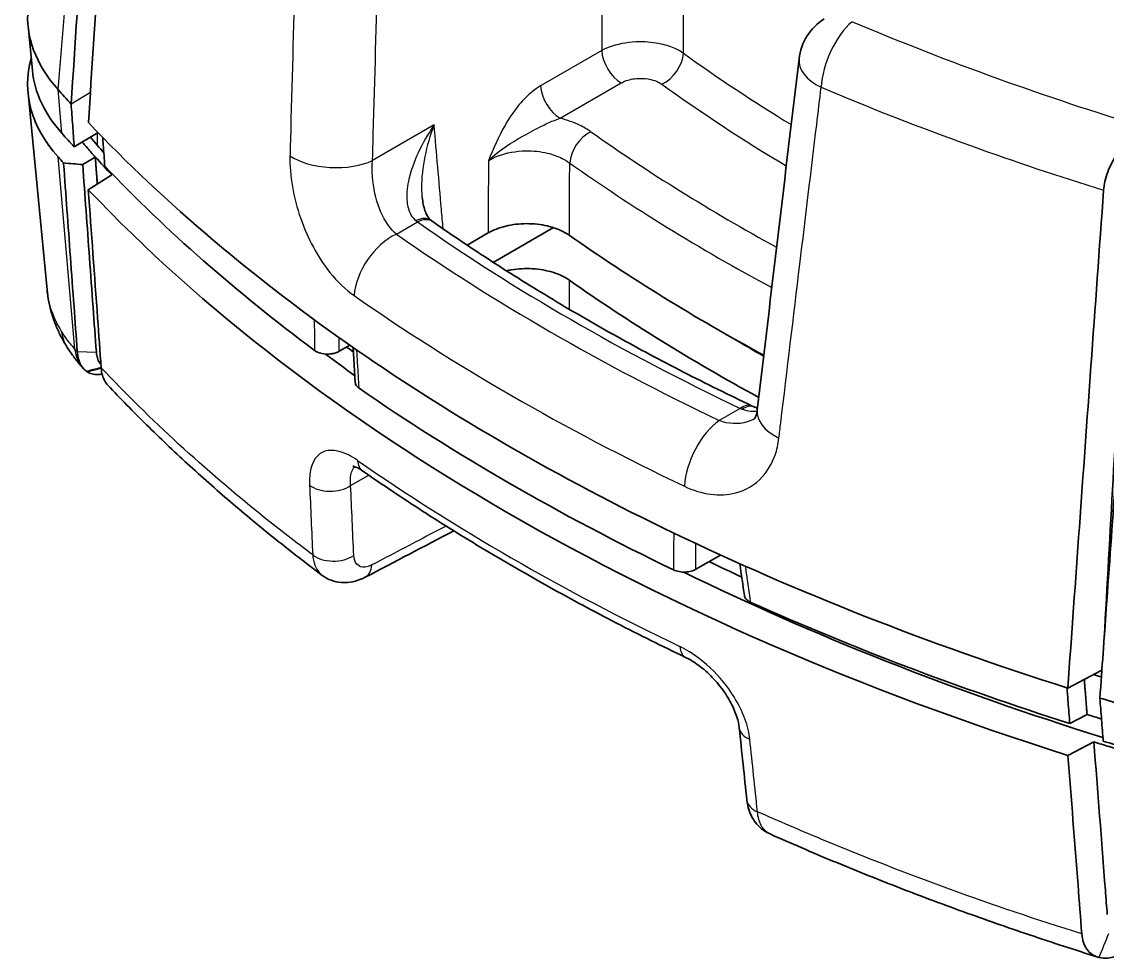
# Model space of a CAD drawing. Header units: millimetres. Extents: x 0 to 1594, y 0 to 281.
# Drawn here: x 76.46 to 96.22, y 85.79 to 102.83 of the extents above; entities that cross this region are included whole.
import ezdxf

# ---------------------------------------------------------------- set-up
doc = ezdxf.new("R2010")
doc.units = ezdxf.units.MM
doc.layers.add('Visible (ISO)', color=7, linetype='Continuous', lineweight=35)
doc.layers.add('Visible Narrow (ISO)', color=7, linetype='Continuous', lineweight=25)

msp = doc.modelspace()

# ---------------------------------------------------------------- linework, layer by layer
at = {"layer": 'Visible (ISO)'}
for p, q in [((76.6505, 101.946), (76.5719, 102.76)), ((76.9177, 97.9536), (76.5719, 101.5353)), ((77.4127, 100.5556), (77.8471, 100.8155)), ((77.7967, 100.3724), (77.567, 100.235)), ((77.6691, 99.7764), (78.0952, 100.0489)), ((86.1349, 99.0874), (85.0401, 98.4552)), ((84.9464, 98.9901), (84.5633, 98.7689)), ((82.429, 96.9477), (82.2348, 96.8357)), ((82.4922, 96.9036), (82.5289, 96.2678)), ((77.5818, 96.52), (77.5665, 96.5371)), ((89.177, 93.1286), (88.7264, 92.8685)), ((95.498, 90.7069), (96.1182, 91.0303)), ((95.534, 90.0627), (95.8482, 90.2265)), ((95.5007, 89.4813), (95.9726, 89.7274))]:
    msp.add_line(p, q, dxfattribs=at)
msp.add_arc((91.5991, 102.0415), 1, 122.19969, 173.20147, dxfattribs=at)
for centre, major_axis, ratio, start_param, end_param in [((81.5642, 102.9207), (-5, 0), 0.5773503, 6.227506, 6.7585), ((81.5642, 101.6959), (-5, 0), 0.5773503, 6.1211308, 6.7585), ((7401.135, 3633.6642), (-5604.5123, -8812.205), 0.5453182, 5.4345394, 5.43528), ((81.5642, 102.1042), (-4.9213, 0), 0.5773503, 0.0556793, 0.4753147), ((117.1301, 113.4889), (-45, 0), 0.5773503, 0.4753147, 0.4867247), ((117.1301, 113.4889), (-45, 0), 0.5773503, 0.5014681, 0.694666), ((117.1301, 112.6724), (44.9213, 0), 0.5773503, 3.6169073, 3.6277061), ((81.5642, 101.6959), (-4.4, 0), 0.5773503, 0.4271751, 0.4753147), ((81.5642, 101.6959), (4.2, 0), 0.5773503, 3.5498972, 3.6169073), ((117.1301, 112.2642), (44.2, 0), 0.5773503, 3.6169073, 3.6228697), ((117.1301, 112.2642), (44.4, 0), 0.5773503, 3.6169032, 3.6239857), ((117.1301, 112.2642), (-44.4, 0), 0.5773503, 0.4753147, 0.4823931), ((117.1301, 112.2642), (-45, 0), 0.5773503, 0.4753147, 0.4801507), ((117.1301, 112.6724), (-44.7213, 0), 0.5773503, 0.5039686, 0.6595031), ((117.1301, 112.2642), (-45, 0), 0.5773503, 0.5013987, 1.0693976), ((83.6257, 99.8668), (-0.5288, 0.736), 0.2529332, 2.4526993, 2.5165103), ((117.1301, 113.4889), (-39.7131, 0), 0.5773503, 0.6869538, 0.8174911), ((117.1301, 112.6724), (39.7131, 0), 0.5773503, 3.8285671, 3.9559366), ((117.1301, 112.6724), (-38.7131, 0), 0.5773503, 0.7725646, 0.7929193), ((117.1301, 112.6724), (44.1956, 0), 0.5773503, 3.8072656, 3.8118957), ((117.1301, 113.4889), (-45, 0), 0.5773503, 0.694666, 0.8761303), ((117.1301, 112.2642), (44.2, 0), 0.5773503, 3.7932849, 3.8129253), ((117.1301, 112.7949), (44.9703, 0), 0.5773503, 3.8368654, 4.0171162), ((89.4541, 96.4895), (-0.6485, 0.6742), 0.3635496, 2.374647, 2.4340945), ((154.4905, 1101.5957), (-645.7426, -1046.0597), 0.5571927, 0.7539252, 0.7557858), ((117.1301, 113.4889), (-45, 0), 0.5773503, 0.8761303, 1.0693283), ((117.1301, 112.6724), (44.1956, 0), 0.5773503, 4.0214918, 4.0388763), ((4043.1859, 2811.2591), (-2474.5578, -5077.3499), 0.6212987, 5.5443929, 5.5445203), ((117.1301, 112.2642), (44.2, 0), 0.5773503, 4.0080479, 4.2175016), ((117.1301, 112.6724), (-44.7213, 0), 0.5773503, 0.9112932, 1.0668278), ((117.1301, 113.4889), (44.4, 0), 0.5773503, 4.2156272, 4.2192021), ((117.1301, 113.4889), (-45, 0), 0.5773503, 1.0840716, 1.0954817), ((117.1301, 112.6724), (-44.3213, 0), 0.5773503, 1.0699446, 1.0767126), ((15314.9045, 10384.4771), (-10261.9916, -19056.4082), 0.5978046, 5.5639354, 5.5640122), ((117.1301, 112.6724), (44.9213, 0), 0.5773503, 4.2262756, 4.2370743)]:
    msp.add_ellipse(centre, major_axis=major_axis, ratio=ratio, start_param=start_param, end_param=end_param, dxfattribs=at)
for points, knots in [([(77.9782, 110.6399), (77.9157, 109.706), (77.8531, 108.7718), (77.6456, 105.6703), (77.5007, 103.5034), (77.356, 101.3368)], [0.4033537, 0.4033537, 0.4033537, 0.4033537, 0.7332702, 0.7332702, 1.4979758, 1.4979758, 1.4979758, 1.4979758]), ([(77.6706, 100.9996), (77.797, 102.9118), (77.9235, 104.8242), (78.1241, 107.8541), (78.1981, 108.9719), (78.2722, 110.0896)], [0.011013, 0.011013, 0.011013, 0.011013, 0.6868411, 0.6868411, 1.0818451, 1.0818451, 1.0818451, 1.0818451]), ([(77.356, 101.3368), (77.3655, 101.2061), (77.3749, 101.0761), (77.3938, 100.8159), (77.4032, 100.6862), (77.4127, 100.5556)], [0.00100527, 0.00100527, 0.00100527, 0.00100527, 0.05140962, 0.05140962, 0.10172985, 0.10172985, 0.10172985, 0.10172985]), ([(77.9689, 100.2039), (77.9595, 100.3338), (77.9501, 100.4639), (77.9375, 100.6393), (77.9342, 100.6843), (77.931, 100.7292)], [0.001001729, 0.001001729, 0.001001729, 0.001001729, 0.051045095, 0.051045095, 0.068326612, 0.068326612, 0.068326612, 0.068326612]), ([(96.1498, 99.7679), (96.1573, 99.8724), (96.1827, 99.9833), (96.267, 100.2108), (96.3263, 100.3248), (96.4196, 100.4636), (96.4424, 100.4952), (96.4661, 100.5257)], [0, 0, 0, 0, 0.037039611, 0.037039611, 0.07549989, 0.07549989, 0.087190181, 0.087190181, 0.087190181, 0.087190181]), ([(77.567, 100.235), (77.5089, 100.2397), (77.4508, 100.2444), (77.3347, 100.2539), (77.2766, 100.2586), (77.2185, 100.2633)], [0, 0, 0, 0, 0.017600569, 0.017600569, 0.035202217, 0.035202217, 0.035202217, 0.035202217]), ([(77.2185, 100.2633), (77.2188, 100.259), (77.2191, 100.2546), (77.2399, 99.9694), (77.2603, 99.6892), (77.3015, 99.1228), (77.3224, 98.8368), (77.3432, 98.5508), (77.365, 98.2517), (77.3868, 97.9526), (77.4285, 97.3803), (77.4484, 97.1074), (77.4683, 96.8346)], [0.00532719, 0.00532719, 0.00532719, 0.00532719, 0.00699889, 0.00699889, 0.11526825, 0.11526825, 0.22603826, 0.22603826, 0.22603826, 0.34189849, 0.34189849, 0.44757829, 0.44757829, 0.44757829, 0.44757829]), ([(77.8152, 96.819), (77.7953, 97.0919), (77.7755, 97.3648), (77.7339, 97.9371), (77.7122, 98.2362), (77.6905, 98.5353), (77.6697, 98.8213), (77.6489, 99.1074), (77.6078, 99.6738), (77.5874, 99.9541), (77.567, 100.235)], [-0.44757829, -0.44757829, -0.44757829, -0.44757829, -0.34189849, -0.34189849, -0.22603826, -0.22603826, -0.22603826, -0.11526825, -0.11526825, -0.00699889, -0.00699889, -0.00699889, -0.00699889]), ([(96.0821, 90.5253), (96.1208, 91.0668), (96.1596, 91.6086), (96.3085, 93.6901), (96.4188, 95.2301), (96.6016, 97.782), (96.674, 98.7931), (96.7465, 99.804)], [1.6469177, 1.6469177, 1.6469177, 1.6469177, 1.8386273, 1.8386273, 2.3835181, 2.3835181, 2.7416476, 2.7416476, 2.7416476, 2.7416476]), ([(96.1597, 91.6102), (96.2679, 93.5345), (96.3762, 95.4591), (96.5317, 98.2222), (96.5789, 99.061), (96.6262, 99.8999)], [0.0684569, 0.0684569, 0.0684569, 0.0684569, 0.755611, 0.755611, 1.05511854, 1.05511854, 1.05511854, 1.05511854]), ([(77.9032, 96.5369), (77.8815, 96.8375), (77.8597, 97.138), (77.7817, 98.2178), (77.7254, 98.9971), (77.6691, 99.7764)], [0.18891145, 0.18891145, 0.18891145, 0.18891145, 0.30468792, 0.30468792, 0.60490983, 0.60490983, 0.60490983, 0.60490983]), ([(83.7484, 99.64), (83.7524, 99.5943), (83.7586, 99.551), (83.775, 99.4701), (83.7852, 99.4328), (83.8085, 99.3665), (83.8215, 99.3375), (83.8485, 99.2883), (83.8626, 99.268), (83.8898, 99.2356), (83.9029, 99.2233), (83.9156, 99.2137)], [0.1625954, 0.1625954, 0.1625954, 0.1625954, 0.18314085, 0.18314085, 0.2036863, 0.2036863, 0.22423174, 0.22423174, 0.24477719, 0.24477719, 0.26532264, 0.26532264, 0.26532264, 0.26532264]), ([(96.1498, 99.7679), (96.0729, 98.7005), (95.9961, 97.633), (95.7788, 94.6128), (95.6383, 92.6597), (95.498, 90.7069)], [0.3083428, 0.3083428, 0.3083428, 0.3083428, 0.6867872, 0.6867872, 1.3791764, 1.3791764, 1.3791764, 1.3791764]), ([(83.9456, 99.1918), (84.2936, 98.948), (84.6499, 98.7081), (85.3784, 98.236), (85.7506, 98.0039), (86.5106, 97.548), (86.8983, 97.3242), (87.6885, 96.8851), (88.0911, 96.6699), (88.9105, 96.2483), (89.3273, 96.0421), (89.7509, 95.8404)], [1.47484654, 1.47484654, 1.47484654, 1.47484654, 1.51322645, 1.51322645, 1.55160637, 1.55160637, 1.58998628, 1.58998628, 1.6283662, 1.6283662, 1.66674612, 1.66674612, 1.66674612, 1.66674612]), ([(84.9464, 98.9901), (85.0386, 99.0434), (85.1479, 99.0857), (85.3882, 99.1436), (85.5168, 99.1587), (85.7767, 99.1596), (85.9054, 99.1454), (86.1032, 99.0993), (86.1764, 99.0757), (86.3109, 99.0187), (86.3717, 98.9853), (86.4247, 98.9481)], [0, 0, 0, 0, 0.03912161, 0.03912161, 0.07812461, 0.07812461, 0.11707908, 0.11707908, 0.14211713, 0.14211713, 0.16717053, 0.16717053, 0.16717053, 0.16717053]), ([(86.4252, 98.1312), (86.3426, 98.1894), (86.241, 98.2377), (86.0118, 98.309), (85.8863, 98.3314), (85.6275, 98.347), (85.4968, 98.3402), (85.341, 98.3139), (85.3106, 98.3078), (85.2807, 98.3009)], [0, 0, 0, 0, 0.03909035, 0.03909035, 0.07812795, 0.07812795, 0.11714382, 0.11714382, 0.12681501, 0.12681501, 0.12681501, 0.12681501]), ([(76.9177, 97.9536), (76.9248, 97.88), (76.9356, 97.8068), (76.9641, 97.6623), (76.9819, 97.5909), (77.0239, 97.4508), (77.0481, 97.3821), (77.1025, 97.2473), (77.1327, 97.1813), (77.1983, 97.0525), (77.2338, 96.9897), (77.2717, 96.9286)], [-0.10655852, -0.10655852, -0.10655852, -0.10655852, -0.0854993, -0.0854993, -0.06444008, -0.06444008, -0.04338086, -0.04338086, -0.02232164, -0.02232164, -0.00126242, -0.00126242, -0.00126242, -0.00126242]), ([(77.5665, 96.5371), (77.5448, 96.5614), (77.5235, 96.586), (77.4818, 96.6358), (77.4613, 96.6611), (77.4212, 96.7124), (77.4016, 96.7383), (77.3633, 96.7909), (77.3446, 96.8176), (77.308, 96.8716), (77.2902, 96.8989), (77.2729, 96.9266)], [0, 0, 0, 0, 0.009641305, 0.009641305, 0.019282611, 0.019282611, 0.028923916, 0.028923916, 0.038565221, 0.038565221, 0.048206527, 0.048206527, 0.048206527, 0.048206527]), ([(77.4683, 96.8346), (77.4683, 96.8334), (77.4684, 96.8323), (77.4686, 96.8301), (77.4687, 96.829), (77.4687, 96.8279)], [-0.1261480773, -0.1261480773, -0.1261480773, -0.1261480773, -0.12567019281, -0.12567019281, -0.12519230833, -0.12519230833, -0.12519230833, -0.12519230833]), ([(77.4687, 96.8279), (77.4705, 96.8038), (77.4732, 96.7804), (77.4806, 96.7363), (77.4851, 96.7155), (77.5018, 96.6549), (77.5167, 96.6181), (77.5353, 96.5852), (77.5544, 96.5514), (77.5773, 96.5221), (77.6134, 96.4886), (77.6236, 96.4802), (77.6343, 96.4725)], [-0.125192308, -0.125192308, -0.125192308, -0.125192308, -0.114828096, -0.114828096, -0.104864016, -0.104864016, -0.084688928, -0.084688928, -0.084688928, -0.063959354, -0.063959354, -0.056285228, -0.056285228, -0.056285228, -0.056285228]), ([(81.787, 96.852), (81.811, 96.8341), (81.8409, 96.8191), (81.9086, 96.7966), (81.9458, 96.7893), (82.0229, 96.7835), (82.062, 96.7849), (82.125, 96.7946), (82.1494, 96.8004), (82.1952, 96.8156), (82.2162, 96.8249), (82.2348, 96.8357)], [0, 0, 0, 0, 0.011761772, 0.011761772, 0.023440521, 0.023440521, 0.035083907, 0.035083907, 0.042989846, 0.042989846, 0.050908081, 0.050908081, 0.050908081, 0.050908081]), ([(77.8155, 96.8139), (77.8155, 96.8147), (77.8154, 96.8156), (77.8153, 96.8173), (77.8152, 96.8181), (77.8152, 96.819)], [0.12519230833, 0.12519230833, 0.12519230833, 0.12519230833, 0.12567019281, 0.12567019281, 0.1261480773, 0.1261480773, 0.1261480773, 0.1261480773]), ([(77.8986, 96.6006), (77.8893, 96.6106), (77.8806, 96.6215), (77.8727, 96.6334), (77.8569, 96.6571), (77.8441, 96.6842), (77.8298, 96.7293), (77.8258, 96.7449), (77.8194, 96.778), (77.817, 96.7956), (77.8155, 96.8139)], [0.074616217, 0.074616217, 0.074616217, 0.074616217, 0.084688928, 0.084688928, 0.084688928, 0.104864016, 0.104864016, 0.114828096, 0.114828096, 0.125192308, 0.125192308, 0.125192308, 0.125192308]), ([(77.6498, 96.4616), (77.7024, 96.4285), (77.7658, 96.4119), (77.864, 96.4137), (77.8918, 96.4168), (77.9205, 96.4223)], [-0.075182274, -0.075182274, -0.075182274, -0.075182274, -0.037805229, -0.037805229, -0.023780337, -0.023780337, -0.023780337, -0.023780337]), ([(77.9032, 96.5369), (77.9101, 96.4407), (77.9332, 96.3576), (77.986, 96.2646), (78.0035, 96.2408), (78.023, 96.22)], [0, 0, 0, 0, 0.037084165, 0.037084165, 0.052137525, 0.052137525, 0.052137525, 0.052137525]), ([(82.5289, 96.2678), (82.5299, 96.2499), (82.5358, 96.2321), (82.5582, 96.196), (82.5758, 96.1783), (82.5983, 96.1627)], [0.024622513, 0.024622513, 0.024622513, 0.024622513, 0.033976568, 0.033976568, 0.044523495, 0.044523495, 0.044523495, 0.044523495]), ([(81.9274, 92.7583), (81.6371, 92.9758), (81.3526, 93.1961), (80.7954, 93.6421), (80.5226, 93.8679), (79.9893, 94.3247), (79.7287, 94.5557), (79.2198, 95.0227), (78.9716, 95.2588), (78.4878, 95.7358), (78.2522, 95.9768), (78.023, 96.22)], [1.85067583, 1.85067583, 1.85067583, 1.85067583, 1.98927491, 1.98927491, 2.12787399, 2.12787399, 2.26647307, 2.26647307, 2.40507215, 2.40507215, 2.54367122, 2.54367122, 2.54367122, 2.54367122]), ([(89.8459, 95.7675), (89.8421, 95.7354), (89.8365, 95.7083), (89.8241, 95.6646), (89.8175, 95.6479), (89.806, 95.624), (89.8012, 95.6167), (89.7952, 95.6086), (89.7939, 95.6074), (89.7939, 95.6074)], [0, 0, 0, 0, 0.02955141, 0.02955141, 0.05910283, 0.05910283, 0.08865424, 0.08865424, 0.1161377, 0.1161377, 0.1161377, 0.1161377]), ([(82.6674, 94.656), (82.633, 94.6799), (82.6015, 94.6987), (82.5476, 94.7264), (82.5253, 94.7353), (82.4943, 94.7451), (82.4856, 94.7461), (82.4851, 94.7461), (82.4851, 94.7461), (82.4851, 94.7461)], [0, 0, 0, 0, 0.023743768, 0.023743768, 0.047487535, 0.047487535, 0.071231303, 0.071231303, 0.071973639, 0.071973639, 0.071973639, 0.071973639]), ([(82.6674, 94.656), (83.0223, 94.4092), (83.3849, 94.1663), (84.1252, 93.6886), (84.5029, 93.4537), (85.2727, 92.9925), (85.6649, 92.7661), (86.4633, 92.3219), (86.8695, 92.1041), (87.6953, 91.6776), (88.1149, 91.4687), (88.5409, 91.2645)], [1.47826959, 1.47826959, 1.47826959, 1.47826959, 1.51528029, 1.51528029, 1.55229098, 1.55229098, 1.58930167, 1.58930167, 1.62631237, 1.62631237, 1.66332306, 1.66332306, 1.66332306, 1.66332306]), ([(82.7079, 92.723), (82.6679, 92.702), (82.6254, 92.6834), (82.5344, 92.6524), (82.4858, 92.6402), (82.382, 92.6256), (82.3267, 92.6233), (82.2117, 92.6335), (82.1518, 92.6462), (82.035, 92.6895), (81.9781, 92.7203), (81.9274, 92.7583)], [0, 0, 0, 0, 0.008167111, 0.008167111, 0.016334221, 0.016334221, 0.024501332, 0.024501332, 0.032668443, 0.032668443, 0.040835553, 0.040835553, 0.040835553, 0.040835553]), ([(88.3224, 92.858), (88.3524, 92.8435), (88.387, 92.8326), (88.4614, 92.819), (88.5006, 92.8165), (88.5745, 92.8201), (88.6088, 92.8253), (88.6725, 92.8424), (88.7016, 92.8541), (88.7264, 92.8685)], [0, 0, 0, 0, 0.011722069, 0.011722069, 0.023432371, 0.023432371, 0.033976674, 0.033976674, 0.044523495, 0.044523495, 0.044523495, 0.044523495]), ([(89.6133, 92.389), (89.6158, 92.3718), (89.6228, 92.3549), (89.6439, 92.3248), (89.6569, 92.3115), (89.6888, 92.2873), (89.7074, 92.2764), (89.7283, 92.2671)], [0.02610063, 0.02610063, 0.02610063, 0.02610063, 0.035084344, 0.035084344, 0.042990005, 0.042990005, 0.050908084, 0.050908084, 0.050908084, 0.050908084]), ([(89.5176, 89.9832), (89.5113, 90.0423), (89.4969, 90.1115), (89.4476, 90.2651), (89.4118, 90.35), (89.3184, 90.5266), (89.2598, 90.6183), (89.1249, 90.7964), (89.0482, 90.8825), (88.8875, 91.0364), (88.8035, 91.1043), (88.6591, 91.2021), (88.5979, 91.2372), (88.5409, 91.2645)], [0, 0, 0, 0, 0.03681773, 0.03681773, 0.07559392, 0.07559392, 0.11644901, 0.11644901, 0.15852256, 0.15852256, 0.20034682, 0.20034682, 0.23209208, 0.23209208, 0.23209208, 0.23209208]), ([(95.4837, 90.7115), (95.4904, 90.6258), (95.497, 90.5401), (95.5138, 90.3235), (95.5239, 90.193), (95.534, 90.0627)], [0.018290292, 0.018290292, 0.018290292, 0.018290292, 0.05113157, 0.05113157, 0.101175317, 0.101175317, 0.101175317, 0.101175317]), ([(96.1432, 89.7415), (96.133, 89.8721), (96.1228, 90.0026), (96.1025, 90.2638), (96.0923, 90.3946), (96.0821, 90.5253)], [0, 0, 0, 0, 0.05013125, 0.05013125, 0.10034545, 0.10034545, 0.10034545, 0.10034545]), ([(96.2169, 86.5832), (96.2053, 86.7324), (96.1937, 86.8815), (96.1123, 87.9296), (96.0425, 88.8285), (95.9726, 89.7274)], [0.26440529, 0.26440529, 0.26440529, 0.26440529, 0.32169913, 0.32169913, 0.66690524, 0.66690524, 0.66690524, 0.66690524]), ([(95.9726, 89.7274), (96.0657, 89.6982), (96.1589, 89.6693), (96.3456, 89.6119), (96.4392, 89.5833), (96.5329, 89.555)], [0, 0, 0, 0, 0.031742287, 0.031742287, 0.063484573, 0.063484573, 0.063484573, 0.063484573]), ([(95.5007, 89.4813), (95.5618, 88.6937), (95.6229, 87.9061), (95.7069, 86.8228), (95.7299, 86.5271), (95.7528, 86.2315)], [0, 0, 0, 0, 0.30245462, 0.30245462, 0.41599842, 0.41599842, 0.41599842, 0.41599842]), ([(89.6566, 88.6645), (89.6612, 88.6202), (89.6692, 88.5752), (89.6936, 88.4843), (89.71, 88.4383), (89.7535, 88.3473), (89.7807, 88.3021), (89.8471, 88.2164), (89.8864, 88.176), (89.9756, 88.1051), (90.0255, 88.0748), (90.0779, 88.0515)], [0, 0, 0, 0, 0.00766579, 0.00766579, 0.01533158, 0.01533158, 0.02299737, 0.02299737, 0.03066316, 0.03066316, 0.03832895, 0.03832895, 0.03832895, 0.03832895]), ([(96.0433, 85.8113), (95.6264, 85.9418), (95.213, 86.0762), (94.3937, 86.3526), (93.9877, 86.4946), (93.1836, 86.7861), (92.7854, 86.9356), (91.9973, 87.242), (91.6074, 87.3989), (90.8361, 87.7198), (90.4548, 87.8839), (90.0779, 88.0515)], [0.02305891, 0.02305891, 0.02305891, 0.02305891, 0.16290837, 0.16290837, 0.30275784, 0.30275784, 0.4426073, 0.4426073, 0.58245676, 0.58245676, 0.72230622, 0.72230622, 0.72230622, 0.72230622]), ([(96.0681, 85.8044), (96.061, 85.8062), (96.054, 85.8081), (95.9666, 85.8345), (95.8987, 85.8818), (95.8212, 85.9872), (95.7994, 86.0295), (95.7674, 86.124), (95.7571, 86.1758), (95.7528, 86.2315)], [0.039646009, 0.039646009, 0.039646009, 0.039646009, 0.043144553, 0.043144553, 0.083840994, 0.083840994, 0.105415164, 0.105415164, 0.126843213, 0.126843213, 0.126843213, 0.126843213]), ([(96.4879, 85.8712), (96.398, 85.8279), (96.3094, 85.8016), (96.1702, 85.789), (96.1171, 85.7924), (96.0681, 85.8044)], [0, 0, 0, 0, 0.036855551, 0.036855551, 0.061609464, 0.061609464, 0.061609464, 0.061609464])]:
    msp.add_open_spline(points, degree=3, knots=knots, dxfattribs=at)
for points in [[(77.6518, 100.5335), (77.6195, 100.5698), (77.5887, 100.6064), (77.5595, 100.6434)], [(77.7967, 100.3724), (77.8949, 100.2641), (77.9944, 100.1563), (78.0952, 100.0489)], [(77.2717, 96.9286), (77.2721, 96.9279), (77.2725, 96.9272), (77.2729, 96.9266)], [(77.6357, 96.471), (77.6403, 96.4677), (77.645, 96.4646), (77.6498, 96.4616)], [(89.8504, 95.8051), (89.8268, 95.8096), (89.8062, 95.8159), (89.7876, 95.8239)]]:
    msp.add_open_spline(points, degree=3, dxfattribs=at)
for points, weights in [([(77.7967, 100.3724), (77.8146, 100.1265), (77.8325, 99.8809)], [133.929089376, 133.985152958, 134.041193057]), ([(95.8482, 90.2265), (95.8235, 90.5449), (95.7988, 90.8638)], [2.38778787099, 2.38648000112, 2.38517146931])]:
    msp.add_rational_spline(points, weights, degree=2, dxfattribs=at)
at = {"layer": 'Visible Narrow (ISO)'}
for p, q in [((77.1184, 101.5996), (77.8829, 110.7464)), ((87.0148, 102.31), (85.903, 101.6681)), ((77.1884, 100.8039), (77.1184, 101.5996)), ((86.256, 101.0774), (87.3679, 101.7193)), ((77.7068, 101.5467), (77.356, 101.3368)), ((77.8318, 100.8063), (77.8297, 100.5862)), ((83.964, 100.9558), (82.8433, 100.3088)), ((77.4262, 96.8755), (77.1184, 100.3749)), ((77.8394, 99.8853), (77.7967, 100.3724)), ((83.276, 98.9694), (83.6588, 99.1904)), ((77.4683, 96.8346), (77.8152, 96.819)), ((77.8155, 96.8139), (77.4687, 96.8279)), ((77.6498, 96.4616), (77.9037, 96.5305)), ((89.536, 95.7972), (89.1532, 95.5762)), ((82.444, 94.3924), (82.7734, 94.5826))]:
    msp.add_line(p, q, dxfattribs=at)
for centre, major_axis, ratio, start_param, end_param in [((91.5991, 102.0415), (0.3896, 0.921), 0.4832045, 0.7681902, 2.211989), ((87.3679, 102.1276), (0.25, -0.433), 0.5773503, 3.9793507, 5.4977871), ((88.1106, 102.104), (-0.2923, -0.4057), 0.637157, 0.8466896, 2.365126), ((117.1301, 115.5088), (-36.6883, 0), 0.5773503, 0.6755633, 0.7570732), ((91.5991, 102.0415), (-0.993, 0.1184), 0.5541028, 0, 1.00253), ((86.256, 101.4856), (0.25, -0.433), 0.5773503, 3.9793507, 5.4977871), ((117.1301, 115.1219), (37.1876, 0), 0.5773503, 3.817156, 3.9093182), ((86.8187, 100.4229), (-0.2887, -0.4083), 0.6324236, 3.9826237, 5.5010601), ((117.1301, 115.1219), (-39.1338, 0), 0.5773503, 0.6847811, 0.8117744), ((82.1372, 100.6737), (0.9996, -0.0279), 0.4943617, 3.8034621, 5.5105294), ((117.1301, 114.735), (39.6331, 0), 0.5773503, 3.8263738, 3.9622417), ((83.613, 98.8156), (0.3026, 0.3981), 0.6014389, 0, 0.8576729), ((83.6588, 98.7822), (0.2868, 0.4096), 0.6300063, 0, 0.8382035), ((117.1301, 115.1219), (43.3793, 0), 0.5773503, 3.831041, 4.0229406), ((83.276, 98.1529), (-0.5727, -0.8198), 0.6293925, 3.9790847, 5.4713413), ((117.1301, 115.1219), (-43.9182, 0), 0.5773503, 0.6906293, 0.880167), ((117.1301, 114.3695), (44.9151, 0), 0.5773503, 3.832222, 4.0217597), ((78.3126, 97.2029), (-0.7461, -0.6658), 0.7264677, 5.7869421, 6.2831853), ((89.536, 95.389), (0.2149, 0.4515), 0.519383, 0, 0.7418131), ((89.5915, 95.3639), (0.1961, 0.4599), 0.546745, 0, 0.7153123), ((90.839, 95.6497), (-0.993, 0.1178), 0.5545676, 0, 0.9908281), ((89.1532, 94.7597), (0.4306, 0.9025), 0.5201266, 0.7422986, 2.2345551), ((82.9529, 95.0665), (-0.2855, -0.4105), 0.6282248, 5.6270746, 6.2831853), ((117.1301, 111.4156), (-44.9182, 0), 0.5773503, 0.6928714, 0.8779249), ((82.0906, 94.6106), (-0.4995, -0.0225), 0.6432436, 0.632871, 2.3272441), ((82.1479, 93.3391), (-0.4995, -0.0225), 0.643284, 0.6311354, 2.3271971), ((82.4761, 93.166), (0.2319, -0.443), 0.6055283, 0, 0.7749976), ((88.757, 91.7154), (-0.2161, -0.4509), 0.5215365, 5.5341526, 6.2831853), ((90.0148, 90.0356), (-0.4972, -0.0524), 0.6030857, 0, 0.8484114), ((90.1538, 88.7169), (-0.4972, -0.0524), 0.6031263, 0, 0.8500565)]:
    msp.add_ellipse(centre, major_axis=major_axis, ratio=ratio, start_param=start_param, end_param=end_param, dxfattribs=at)
for points, knots in [([(87.0535, 109.5744), (87.052, 109.3163), (87.0506, 109.0581), (87.0445, 107.9655), (87.0399, 107.1311), (87.0354, 106.2967), (87.0299, 105.2573), (87.0245, 104.218), (87.0177, 102.8892), (87.0163, 102.5996), (87.0148, 102.31)], [0.20116114, 0.20116114, 0.20116114, 0.20116114, 0.29129027, 0.29129027, 0.58258055, 0.58258055, 0.58258055, 0.94546437, 0.94546437, 1.04657769, 1.04657769, 1.04657769, 1.04657769]), ([(88.5002, 102.2629), (88.502, 102.5522), (88.5038, 102.8416), (88.512, 104.1693), (88.5186, 105.2078), (88.5254, 106.2463), (88.5308, 107.08), (88.5363, 107.9137), (88.5438, 109.0325), (88.5457, 109.3175), (88.5477, 109.6026)], [-1.04657769, -1.04657769, -1.04657769, -1.04657769, -0.94546437, -0.94546437, -0.58258055, -0.58258055, -0.58258055, -0.29129027, -0.29129027, -0.19169271, -0.19169271, -0.19169271, -0.19169271]), ([(81.5232, 107.1183), (81.5166, 106.8792), (81.51, 106.6401), (81.479, 105.5093), (81.4546, 104.6176), (81.4304, 103.726), (81.4028, 102.7136), (81.3754, 101.7013), (81.3455, 100.5901), (81.3428, 100.4911), (81.3401, 100.3921)], [-1.17279172, -1.17279172, -1.17279172, -1.17279172, -1.09032832, -1.09032832, -0.78277262, -0.78277262, -0.78277262, -0.43356986, -0.43356986, -0.39941432, -0.39941432, -0.39941432, -0.39941432]), ([(82.8433, 100.3088), (82.8461, 100.4077), (82.8488, 100.5066), (82.8799, 101.617), (82.9083, 102.6285), (82.9369, 103.6401), (82.9621, 104.531), (82.9873, 105.422), (83.0195, 106.5519), (83.0263, 106.7908), (83.0332, 107.0297)], [0.39941432, 0.39941432, 0.39941432, 0.39941432, 0.43356986, 0.43356986, 0.78277262, 0.78277262, 0.78277262, 1.09032832, 1.09032832, 1.17279172, 1.17279172, 1.17279172, 1.17279172]), ([(96.8865, 100.9116), (95.9884, 101.186), (95.1071, 101.4788), (93.331, 102.1182), (92.4386, 102.467), (91.57, 102.8346)], [-0.62759479, -0.62759479, -0.62759479, -0.62759479, -0.32288053, -0.32288053, 0, 0, 0, 0]), ([(88.5002, 102.2629), (88.4596, 102.2906), (88.414, 102.3161), (88.2847, 102.3756), (88.1946, 102.4054), (87.9731, 102.455), (87.8375, 102.469), (87.5265, 102.4664), (87.3519, 102.4391), (87.1339, 102.3673), (87.071, 102.3405), (87.0148, 102.31)], [0, 0, 0, 0, 0.009751874, 0.009751874, 0.025354873, 0.025354873, 0.045638771, 0.045638771, 0.072007839, 0.072007839, 0.083928321, 0.083928321, 0.083928321, 0.083928321]), ([(87.3679, 101.7193), (87.396, 101.7355), (87.4274, 101.7498), (87.5364, 101.7882), (87.6237, 101.8028), (87.7792, 101.8045), (87.8471, 101.7972), (87.9578, 101.7711), (88.0028, 101.7553), (88.0675, 101.7239), (88.0903, 101.7104), (88.1106, 101.6957)], [-0.083928321, -0.083928321, -0.083928321, -0.083928321, -0.072007839, -0.072007839, -0.045638771, -0.045638771, -0.025354873, -0.025354873, -0.009751874, -0.009751874, 0, 0, 0, 0]), ([(85.903, 101.6681), (85.8505, 101.6378), (85.798, 101.6013), (85.6643, 101.4928), (85.5857, 101.4136), (85.4166, 101.2111), (85.3302, 101.082), (85.1371, 100.7428), (85.0422, 100.5224), (84.9523, 100.305)], [-0.17471049, -0.17471049, -0.17471049, -0.17471049, -0.15246047, -0.15246047, -0.11686045, -0.11686045, -0.07058042, -0.07058042, 0.00044679, 0.00044679, 0.00044679, 0.00044679]), ([(90.2402, 95.2536), (90.2514, 95.3477), (90.2627, 95.4417), (90.3895, 96.497), (90.5051, 97.4584), (90.6209, 98.4198), (90.7229, 99.2666), (90.825, 100.1134), (90.9546, 101.1873), (90.982, 101.4144), (91.0094, 101.6414)], [-0.99846969, -0.99846969, -0.99846969, -0.99846969, -0.96431416, -0.96431416, -0.61511139, -0.61511139, -0.61511139, -0.30755569, -0.30755569, -0.22509229, -0.22509229, -0.22509229, -0.22509229]), ([(91.0094, 101.6414), (91.8973, 101.2658), (92.8095, 100.9095), (94.5307, 100.2904), (95.3333, 100.0217), (96.1498, 99.7679)], [0, 0, 0, 0, 0.32288053, 0.32288053, 0.59495969, 0.59495969, 0.59495969, 0.59495969]), ([(84.9523, 100.305), (85.1418, 100.4971), (85.3833, 100.6437), (85.7037, 100.8229), (85.8165, 100.8819), (85.9956, 100.9716), (86.067, 101.0053), (86.1769, 101.0505), (86.2174, 101.0654), (86.256, 101.0774)], [-0.00044679, -0.00044679, -0.00044679, -0.00044679, 0.07058042, 0.07058042, 0.11686045, 0.11686045, 0.15246047, 0.15246047, 0.17471049, 0.17471049, 0.17471049, 0.17471049]), ([(86.8187, 100.8312), (86.757, 100.8748), (86.6879, 100.915), (86.5048, 101.0024), (86.3844, 101.0451), (86.256, 101.0774)], [0, 0, 0, 0, 0.029276778, 0.029276778, 0.071270015, 0.071270015, 0.071270015, 0.071270015]), ([(83.964, 100.9558), (83.8529, 100.7939), (83.7541, 100.6226), (83.5939, 100.2765), (83.5322, 100.1014), (83.4703, 99.8006), (83.4596, 99.6742), (83.4803, 99.4703), (83.5025, 99.3897), (83.5645, 99.2799), (83.5945, 99.2432), (83.6299, 99.2137)], [-0.00061705, -0.00061705, -0.00061705, -0.00061705, 0.07023393, 0.07023393, 0.14163746, 0.14163746, 0.19660865, 0.19660865, 0.23889418, 0.23889418, 0.26532264, 0.26532264, 0.26532264, 0.26532264]), ([(83.7484, 99.6399), (83.7438, 99.6933), (83.7414, 99.7479), (83.7398, 99.9924), (83.7616, 100.1884), (83.8392, 100.5779), (83.8952, 100.7717), (83.964, 100.9558)], [-0.1625954, -0.1625954, -0.1625954, -0.1625954, -0.14163746, -0.14163746, -0.07023393, -0.07023393, 0.00061705, 0.00061705, 0.00061705, 0.00061705]), ([(84.1271, 99.0655), (84.1169, 99.1846), (84.1066, 99.3037), (84.0963, 99.4229), (84.0522, 99.9338), (84.0081, 100.4448), (83.964, 100.9558)], [0.16422389, 0.16422389, 0.16422389, 0.16422389, 0.20799932, 0.20799932, 0.20799932, 0.39575371, 0.39575371, 0.39575371, 0.39575371]), ([(81.3401, 100.3921), (81.3307, 100.04), (81.399, 99.6362), (81.6613, 98.8904), (81.8466, 98.5471), (82.2031, 98.1022), (82.3532, 97.9581), (82.5075, 97.8503)], [-0.30617077, -0.30617077, -0.30617077, -0.30617077, -0.18472346, -0.18472346, -0.07104748, -0.07104748, 0, 0, 0, 0]), ([(84.9523, 100.305), (85.0061, 100.3379), (85.066, 100.3671), (85.2799, 100.4489), (85.4541, 100.4813), (85.7653, 100.4873), (85.9013, 100.4728), (86.1238, 100.4192), (86.2144, 100.3865), (86.3448, 100.3209), (86.3908, 100.2926), (86.432, 100.2619)], [-0.25040048, -0.25040048, -0.25040048, -0.25040048, -0.21617973, -0.21617973, -0.13701532, -0.13701532, -0.07611962, -0.07611962, -0.02927678, -0.02927678, 0, 0, 0, 0]), ([(83.276, 98.9694), (83.2085, 99.0267), (83.1449, 99.1032), (82.9992, 99.3391), (82.9291, 99.5208), (82.8406, 99.9139), (82.826, 100.1258), (82.8433, 100.3088)], [0, 0, 0, 0, 0.07104748, 0.07104748, 0.18472346, 0.18472346, 0.30617077, 0.30617077, 0.30617077, 0.30617077]), ([(84.9523, 100.305), (84.9517, 100.1732), (84.9511, 100.0414), (84.9505, 99.9096), (84.9492, 99.6126), (84.9479, 99.3156), (84.9465, 99.0091), (84.9465, 98.9996), (84.9464, 98.9901)], [-0.25350535, -0.25350535, -0.25350535, -0.25350535, -0.20747976, -0.20747976, -0.20747976, -0.10373988, -0.10373988, -0.10042384, -0.10042384, -0.10042384, -0.10042384]), ([(86.4247, 98.9481), (86.4247, 98.9576), (86.4248, 98.967), (86.4265, 99.2733), (86.4281, 99.5701), (86.4298, 99.8669), (86.4305, 99.9986), (86.4312, 100.1303), (86.432, 100.2619)], [0.10042384, 0.10042384, 0.10042384, 0.10042384, 0.10373988, 0.10373988, 0.20747976, 0.20747976, 0.20747976, 0.25350535, 0.25350535, 0.25350535, 0.25350535]), ([(83.6299, 99.2137), (83.6347, 99.2096), (83.6395, 99.2057), (83.6491, 99.198), (83.654, 99.1942), (83.6588, 99.1904)], [-0.0071925108, -0.0071925108, -0.0071925108, -0.0071925108, -0.0035962554, -0.0035962554, 0, 0, 0, 0]), ([(77.1828, 97.1978), (77.108, 97.3187), (77.048, 97.4427), (76.9591, 97.695), (76.9302, 97.8242), (76.9177, 97.9536)], [0.00138833, 0.00138833, 0.00138833, 0.00138833, 0.0536833, 0.0536833, 0.10655852, 0.10655852, 0.10655852, 0.10655852]), ([(81.7817, 97.4111), (81.7823, 97.3494), (81.7829, 97.2878), (81.7835, 97.2261), (81.7844, 97.1264), (81.7853, 97.0266), (81.7865, 96.9019), (81.7868, 96.8769), (81.787, 96.852)], [-0.105518209, -0.105518209, -0.105518209, -0.105518209, -0.080611097, -0.080611097, -0.080611097, -0.040305549, -0.040305549, -0.030211826, -0.030211826, -0.030211826, -0.030211826]), ([(77.4262, 96.8755), (77.3708, 96.9375), (77.3197, 97.0006), (77.2408, 97.1086), (77.2107, 97.1531), (77.1828, 97.1978)], [0, 0, 0, 0, 0.028499894, 0.028499894, 0.048079407, 0.048079407, 0.048079407, 0.048079407]), ([(77.1828, 97.1978), (77.1829, 97.196), (77.1831, 97.1943), (77.1921, 97.1057), (77.2175, 97.0241), (77.2627, 96.9434), (77.2671, 96.9359), (77.2717, 96.9286)], [-0.000668799, -0.000668799, -0.000668799, -0.000668799, 0, 0, 0.032615716, 0.032615716, 0.036001646, 0.036001646, 0.036001646, 0.036001646]), ([(82.2348, 96.8357), (82.2346, 96.8606), (82.2343, 96.8856), (82.2335, 96.9691), (82.2329, 97.0277), (82.2323, 97.0862)], [0.030211826, 0.030211826, 0.030211826, 0.030211826, 0.040305549, 0.040305549, 0.063946038, 0.063946038, 0.063946038, 0.063946038]), ([(77.4687, 96.8279), (77.4635, 96.8338), (77.4582, 96.8396), (77.4529, 96.8455), (77.4507, 96.848), (77.4485, 96.8505), (77.444, 96.8555), (77.4418, 96.858), (77.4395, 96.8605), (77.4373, 96.863), (77.4351, 96.8655), (77.4306, 96.8705), (77.4284, 96.873), (77.4262, 96.8755)], [-0.003367091, -0.003367091, -0.003367091, -0.003367091, 0, 0, 0, 0.0014276782, 0.0014276782, 0.0028553565, 0.0028553565, 0.0028553565, 0.0042830347, 0.0042830347, 0.0057107129, 0.0057107129, 0.0057107129, 0.0057107129]), ([(82.5983, 96.1627), (82.5974, 96.1795), (82.5964, 96.1964), (82.5897, 96.3122), (82.5839, 96.4113), (82.5782, 96.5104), (82.5725, 96.6094), (82.5667, 96.7085), (82.56, 96.8243), (82.559, 96.8411), (82.5581, 96.8579)], [-0.115302009, -0.115302009, -0.115302009, -0.115302009, -0.109124714, -0.109124714, -0.072740402, -0.072740402, -0.072740402, -0.036370201, -0.036370201, -0.030206993, -0.030206993, -0.030206993, -0.030206993]), ([(77.9029, 96.5406), (77.894, 96.5383), (77.8852, 96.536), (77.8495, 96.5267), (77.8228, 96.5198), (77.7693, 96.5058), (77.7426, 96.4989), (77.6892, 96.485), (77.6625, 96.478), (77.6357, 96.471)], [0.16694344, 0.16694344, 0.16694344, 0.16694344, 0.25, 0.25, 0.50000001, 0.50000001, 0.75000001, 0.75000001, 1.00000002, 1.00000002, 1.00000002, 1.00000002]), ([(81.7532, 93.1314), (81.4528, 93.3561), (81.1589, 93.5837), (79.7851, 94.6851), (78.7931, 95.5951), (77.9032, 96.5369)], [1.84812679, 1.84812679, 1.84812679, 1.84812679, 1.99238675, 1.99238675, 2.53789985, 2.53789985, 2.53789985, 2.53789985]), ([(89.536, 95.7972), (89.5425, 95.7944), (89.5489, 95.7917), (89.5618, 95.7865), (89.5682, 95.7839), (89.5746, 95.7815)], [-0.0071925108, -0.0071925108, -0.0071925108, -0.0071925108, -0.0035962554, -0.0035962554, 0, 0, 0, 0]), ([(89.5746, 95.7815), (89.6218, 95.7633), (89.6741, 95.7525), (89.7665, 95.7468), (89.8048, 95.7477), (89.8438, 95.7516)], [0, 0, 0, 0, 0.026428456, 0.026428456, 0.044172727, 0.044172727, 0.044172727, 0.044172727]), ([(89.7948, 95.6085), (89.7529, 95.5845), (89.7082, 95.565), (89.5036, 95.501), (89.3233, 95.5094), (89.1532, 95.5762)], [0.1485113, 0.1485113, 0.1485113, 0.1485113, 0.18439834, 0.18439834, 0.30617342, 0.30617342, 0.30617342, 0.30617342]), ([(88.5182, 94.3801), (88.8382, 94.2274), (89.1676, 94.1851), (89.6376, 94.3063), (89.8048, 94.406), (90.0367, 94.658), (90.1161, 94.7927), (90.2035, 95.042), (90.2271, 95.1452), (90.2402, 95.2536)], [-0.30617342, -0.30617342, -0.30617342, -0.30617342, -0.18439834, -0.18439834, -0.10244352, -0.10244352, -0.03940136, -0.03940136, 0, 0, 0, 0]), ([(82.5694, 94.8506), (82.5178, 94.8865), (82.4667, 94.9175), (82.2244, 95.0423), (82.0508, 95.0606), (81.827, 94.9443), (81.7573, 94.8445), (81.7, 94.6182), (81.6914, 94.5158), (81.6964, 94.4025)], [0, 0, 0, 0, 0.02396209, 0.02396209, 0.11646431, 0.11646431, 0.18761986, 0.18761986, 0.23209208, 0.23209208, 0.23209208, 0.23209208]), ([(82.444, 94.3924), (82.4376, 94.4663), (82.4397, 94.5326), (82.4622, 94.6526), (82.4852, 94.703), (82.5182, 94.7373)], [-0.232092082, -0.232092082, -0.232092082, -0.232092082, -0.187619862, -0.187619862, -0.136547962, -0.136547962, -0.136547962, -0.136547962]), ([(81.6964, 94.4025), (81.7059, 94.1906), (81.7153, 93.9788), (81.7342, 93.5551), (81.7437, 93.3432), (81.7532, 93.1314)], [-0.16623559, -0.16623559, -0.16623559, -0.16623559, -0.0831178, -0.0831178, 0, 0, 0, 0]), ([(82.5012, 93.1209), (82.4917, 93.3328), (82.4821, 93.5447), (82.463, 93.9685), (82.4535, 94.1805), (82.444, 94.3924)], [0, 0, 0, 0, 0.0831178, 0.0831178, 0.16623559, 0.16623559, 0.16623559, 0.16623559]), ([(84.1811, 93.6564), (84.0855, 93.6062), (83.99, 93.556), (83.5394, 93.3196), (83.1844, 93.1335), (82.8294, 92.9477)], [0.11038743, 0.11038743, 0.11038743, 0.11038743, 0.15103803, 0.15103803, 0.30207606, 0.30207606, 0.30207606, 0.30207606]), ([(88.3243, 93.5287), (88.3243, 93.513), (88.3242, 93.4973), (88.3239, 93.3864), (88.3236, 93.2914), (88.3233, 93.1963), (88.3231, 93.1002), (88.3228, 93.0041), (88.3224, 92.8914), (88.3224, 92.8747), (88.3224, 92.858)], [0.030206993, 0.030206993, 0.030206993, 0.030206993, 0.036192012, 0.036192012, 0.072384025, 0.072384025, 0.072384025, 0.108946526, 0.108946526, 0.115302009, 0.115302009, 0.115302009, 0.115302009]), ([(88.7264, 92.8685), (88.7265, 92.8852), (88.7265, 92.9019), (88.7268, 93.0147), (88.7271, 93.1107), (88.7273, 93.2068), (88.7274, 93.2502), (88.7276, 93.2936), (88.7277, 93.337)], [-0.115302009, -0.115302009, -0.115302009, -0.115302009, -0.108946526, -0.108946526, -0.072384025, -0.072384025, -0.072384025, -0.055875177, -0.055875177, -0.055875177, -0.055875177]), ([(81.7532, 93.1314), (81.7616, 92.9957), (81.8052, 92.8813), (81.8932, 92.7865), (81.9097, 92.7716), (81.9274, 92.7583)], [-0.072623606, -0.072623606, -0.072623606, -0.072623606, -0.046365197, -0.046365197, -0.040835553, -0.040835553, -0.040835553, -0.040835553]), ([(82.8294, 92.9477), (82.8061, 92.9356), (82.783, 92.926), (82.7246, 92.9086), (82.6903, 92.9051), (82.6188, 92.9142), (82.584, 92.932), (82.5239, 92.9983), (82.5042, 93.0539), (82.5012, 93.1209)], [0, 0, 0, 0, 0.009907093, 0.009907093, 0.025758443, 0.025758443, 0.046365197, 0.046365197, 0.072623606, 0.072623606, 0.072623606, 0.072623606]), ([(89.7283, 92.2671), (89.7243, 92.2942), (89.7203, 92.3213), (89.7004, 92.4569), (89.6845, 92.5652), (89.6686, 92.6736), (89.6564, 92.7568), (89.6442, 92.8399), (89.632, 92.9231)], [-0.130916249, -0.130916249, -0.130916249, -0.130916249, -0.120822527, -0.120822527, -0.080516978, -0.080516978, -0.080516978, -0.049593214, -0.049593214, -0.049593214, -0.049593214]), ([(89.7097, 89.776), (89.7037, 89.8329), (89.6936, 89.8914), (89.6181, 90.2104), (89.4795, 90.4894), (89.1458, 90.9316), (88.9718, 91.1066), (88.6737, 91.3329), (88.5553, 91.406), (88.4386, 91.462)], [0, 0, 0, 0, 0.02150812, 0.02150812, 0.11510099, 0.11510099, 0.18709551, 0.18709551, 0.23209208, 0.23209208, 0.23209208, 0.23209208]), ([(89.8494, 88.457), (89.8261, 88.6768), (89.8028, 88.8966), (89.7563, 89.3363), (89.733, 89.5561), (89.7097, 89.776)], [-0.16623559, -0.16623559, -0.16623559, -0.16623559, -0.0831178, -0.0831178, 0, 0, 0, 0]), ([(90.0779, 88.0516), (90.0343, 88.071), (89.9954, 88.1007), (89.9241, 88.186), (89.8942, 88.2453), (89.8621, 88.3586), (89.8537, 88.4062), (89.8494, 88.457)], [-0.03832895, -0.03832895, -0.03832895, -0.03832895, -0.025205264, -0.025205264, -0.009694332, -0.009694332, 0, 0, 0, 0]), ([(95.7528, 86.2315), (94.1196, 86.7463), (92.5421, 87.3198), (90.6334, 88.1137), (90.2389, 88.2835), (89.8494, 88.457)], [0.03583204, 0.03583204, 0.03583204, 0.03583204, 0.58134514, 0.58134514, 0.72560509, 0.72560509, 0.72560509, 0.72560509])]:
    msp.add_open_spline(points, degree=3, knots=knots, dxfattribs=at)
for points in [[(86.4273, 97.5997), (86.4266, 97.7769), (86.4259, 97.954), (86.4252, 98.1312)], [(96.0681, 85.8044), (96.1266, 85.9497), (96.1851, 86.0949), (96.2436, 86.2402)]]:
    msp.add_open_spline(points, degree=3, dxfattribs=at)

doc.saveas('drawing.dxf')
